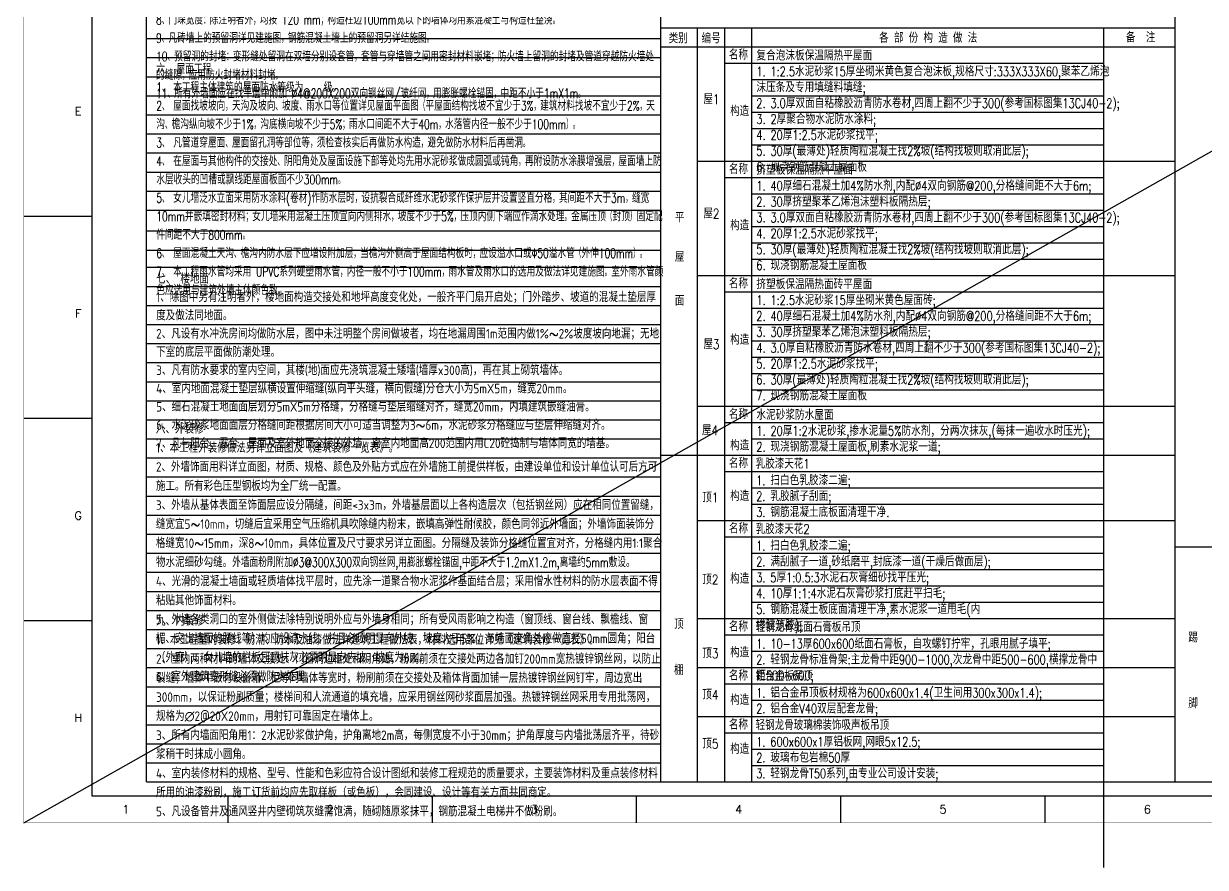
# Model space of a CAD drawing. Header units: millimetres. Extents: x 272502 to 382320, y 153465 to 264763.
# Drawn here: x 277290 to 320675, y 203707 to 234693 of the extents above; entities that cross this region are included whole.
import ezdxf
from ezdxf.enums import TextEntityAlignment as Align

# ---------------------------------------------------------------- set-up
doc = ezdxf.new("R2010")
doc.units = ezdxf.units.MM
doc.header["$LTSCALE"] = 1000
doc.layers.get('0').update_dxf_attribs({"color": 8})
for name, color, linetype in [('-人员定位', 6, 'Continuous'), ('55', 8, 'Continuous'), ('PUB_TEXT', 8, 'Continuous'), ('工程做法表', 8, 'Continuous')]:
    doc.layers.add(name, color=color, linetype=linetype)
doc.styles.add('BIGFONT', font='geditxt.shx', dxfattribs={"bigfont": 'hztxt.shx'})
doc.styles.add('HZ', font='geditxt.shx', dxfattribs={"width": 0.75, "bigfont": 'hzfs_1.shx'})
doc.styles.get("Standard").update_dxf_attribs({"font": 'txt', "bigfont": 'gbcbig.shx'})

# ---------------------------------------------------------------- blocks, each defined once
blk = doc.blocks.new('GEDI_WK_A11')
at = {"color": 3}
for p, q in [((25, 222.75), (0, 222.75)), ((25, 148.5), (0, 148.5)), ((25, 74.25), (0, 74.25)), ((75, 0), (75, 10)), ((150, 0), (150, 10)), ((225, 0), (225, 10)), ((300, 0), (300, 10)), ((375, 0), (375, 10))]:
    blk.add_line(p, q, dxfattribs=at)
blk.add_lwpolyline([(0, 0, 0.1, 0.1, 0), (1050, 0, 0.1, 0.1, 0), (1050, 594, 0.1, 0.1, 0), (0, 594, 0.1, 0.1, 0)], format="xyseb", close=True, dxfattribs=at)
blk.add_lwpolyline([(25, 10), (1040, 10), (1040, 584), (25, 584)], close=True, dxfattribs=at)
for s, p in [('E', (20, 259.88)), ('F', (20, 185.62)), ('G', (20, 111.38)), ('H', (20, 37.12))]:
    blk.add_text(s, height=3, dxfattribs=at).set_placement(p, align=Align.CENTER)
for s, p in [('1', (37.5, 5)), ('2', (112.5, 5)), ('3', (187.5, 5)), ('4', (262.5, 5)), ('5', (337.5, 5)), ('6', (412.5, 5))]:
    blk.add_text(s, height=3, dxfattribs=at).set_placement(p, align=Align.MIDDLE)

msp = doc.modelspace()

# ---------------------------------------------------------------- linework, layer by layer
at = {"layer": '-人员定位'}
msp.add_line((277294.7, 205337.7), (382294.7, 264737.7), dxfattribs=at)
at = {"layer": '55', "const_width": 12.8}
for points in [[(286548.9, 232429.7), (286617.2, 232429.7)], [(286548.9, 232188.2), (286617.2, 232188.2)], [(286582.1, 232429.7), (286582.1, 232188.2)], [(286643.6, 232429.7), (286712, 232429.7)], [(286643.6, 232188.2), (286712, 232188.2)], [(286676.9, 232429.7), (286676.9, 232188.2)]]:
    msp.add_lwpolyline(points, dxfattribs=at)
at = {"layer": '工程做法表', "const_width": 50}
for points in [[(281794.7, 262143.1), (335723.3, 262143.1), (335723.3, 206843.1), (319560.3, 206843.1)], [(281794.7, 262143.1), (335723.3, 262143.1), (335723.3, 206843.1), (319560.3, 206843.1)], [(281799, 262143.1), (281799, 206843.1)], [(300679.6, 262143.1), (300679.6, 206843.1)], [(319560.3, 262143.1), (319560.3, 206843.1)], [(281794.7, 206843.1), (319560.3, 206843.1)]]:
    msp.add_lwpolyline(points, dxfattribs=at)
at = {"layer": '工程做法表'}
for points in [[(300679.6, 234543.1), (319560.3, 234543.1)], [(302017.5, 234543.1), (302017.5, 206843.1)], [(303017.5, 234543.1), (303017.5, 206843.1)], [(304017.5, 234543.1), (304017.5, 206843.1)], [(316932.9, 234543.1), (316932.9, 203706.7)], [(281794.7, 234143.1), (300679.6, 234143.1)], [(281794.7, 233443.1), (300679.6, 233443.1)], [(300679.6, 233843.1), (319560.3, 233843.1)], [(303017.5, 233243.1), (316932.9, 233243.1)], [(281794.7, 232743.1), (300679.6, 232743.1)], [(304017.5, 232643.1), (316932.9, 232643.1)], [(281794.7, 232043.1), (300679.6, 232043.1)], [(304017.5, 232043.1), (316932.9, 232043.1)], [(281794.7, 231343.1), (300679.6, 231343.1)], [(304017.5, 231443.1), (316932.9, 231443.1)], [(304017.5, 230843.1), (316932.9, 230843.1)], [(281794.7, 230643.1), (300679.6, 230643.1)], [(281794.7, 230643.1), (300679.6, 230643.1)], [(281794.7, 229943.1), (300679.6, 229943.1)], [(304017.5, 230243.1), (316932.9, 230243.1)], [(302017.5, 229643.1), (319560.3, 229643.1)], [(281794.7, 229243.1), (300679.6, 229243.1)], [(303017.5, 229043.1), (316932.9, 229043.1)], [(281794.7, 228543.1), (300679.6, 228543.1)], [(304017.5, 228443.1), (316932.9, 228443.1)], [(281794.7, 227843.1), (300679.6, 227843.1)], [(304017.5, 227843.1), (316932.9, 227843.1)], [(281794.7, 227078.3), (300679.6, 227078.3)], [(304017.5, 227243.1), (316932.9, 227243.1)], [(304017.5, 226643.1), (316932.9, 226643.1)], [(281794.7, 226378.3), (300679.6, 226378.3)], [(304017.5, 226043.1), (316932.9, 226043.1)], [(281794.7, 225743.1), (300679.6, 225743.1)], [(302017.5, 225443.1), (319560.3, 225443.1)], [(281794.7, 225043.1), (300679.6, 225043.1)], [(303017.5, 224843.1), (316932.9, 224843.1)], [(281794.7, 224343.1), (300679.6, 224343.1)], [(304017.5, 224243.1), (316932.9, 224243.1)], [(281794.7, 223643.1), (300679.6, 223643.1)], [(304017.5, 223643.1), (316932.9, 223643.1)], [(304017.5, 223043.1), (316932.9, 223043.1)], [(281794.7, 222943.1), (300679.6, 222943.1)], [(281794.7, 222243.1), (300679.6, 222243.1)], [(304017.5, 222443.1), (316932.9, 222443.1)], [(304017.5, 221843.1), (316932.9, 221843.1)], [(281794.7, 221543.1), (300679.6, 221543.1)], [(281794.7, 220843.1), (300679.6, 220843.1)], [(304017.5, 221243.1), (316932.9, 221243.1)], [(302017.5, 220643.1), (319560.3, 220643.1)], [(281794.7, 220143.1), (300679.6, 220143.1)], [(303017.5, 220043.1), (316932.9, 220043.1)], [(281794.7, 219443.1), (300679.6, 219443.1)], [(304017.5, 219443.1), (316932.9, 219443.1)], [(281794.7, 218743.1), (300679.6, 218743.1)], [(300679.6, 218843.1), (319560.3, 218843.1)], [(302017.5, 218843.1), (319560.3, 218843.1)], [(303017.5, 218243.1), (316932.9, 218243.1)], [(281794.7, 218043.1), (300679.6, 218043.1)], [(304017.5, 217643.1), (316932.9, 217643.1)], [(281794.7, 217343.1), (300679.6, 217343.1)], [(304017.5, 217043.1), (316932.9, 217043.1)], [(281794.7, 216643.1), (300679.6, 216643.1)], [(302017.5, 216443.1), (319560.3, 216443.1)], [(281794.7, 215943.1), (300679.6, 215943.1)], [(303017.5, 215843.1), (316932.9, 215843.1)], [(281794.7, 215243.1), (300679.6, 215243.1)], [(304017.5, 215243.1), (316932.9, 215243.1)], [(319560.3, 215479.4), (335723.3, 215479.4)], [(281794.7, 214543.1), (300679.6, 214543.1)], [(304017.5, 214643.1), (316932.9, 214643.1)], [(304017.5, 214043.1), (316932.9, 214043.1)], [(281794.7, 213843.1), (300679.6, 213843.1)], [(281794.7, 213143.1), (300679.6, 213143.1)], [(304017.5, 213443.1), (316932.9, 213443.1)], [(302017.5, 212843.1), (319560.3, 212843.1)], [(281790.4, 212443.1), (300679.6, 212443.1)], [(303017.5, 212243.1), (316932.9, 212243.1)], [(281794.7, 211743.1), (300679.6, 211743.1)], [(304017.5, 211643.1), (316932.9, 211643.1)], [(281794.7, 211043.1), (300679.6, 211043.1)], [(302017.5, 211043.1), (319560.3, 211043.1)], [(303017.5, 210443.1), (316932.9, 210443.1)], [(304017.5, 210443.1), (316932.9, 210443.1)], [(281794.7, 210343.1), (300679.6, 210343.1)], [(281794.7, 210343.1), (300679.6, 210343.1)], [(281794.7, 209643.1), (300679.6, 209643.1)], [(281794.7, 209643.1), (300679.6, 209643.1)], [(304017.5, 209843.1), (316932.9, 209843.1)], [(304017.5, 209843.1), (316932.9, 209843.1)], [(302017.5, 209243.1), (319560.3, 209243.1)], [(281794.7, 208943.1), (300679.6, 208943.1)], [(303017.5, 208643.1), (316932.9, 208643.1)], [(304017.5, 208643.1), (316932.9, 208643.1)], [(281794.7, 208243.1), (300679.6, 208243.1)], [(304017.5, 208043.1), (316932.9, 208043.1)], [(281794.7, 207543.1), (300679.6, 207543.1)], [(304017.5, 207443.1), (316932.9, 207443.1)], [(304017.5, 207443.1), (316932.9, 207443.1)], [(302017.5, 206843.1), (319560.3, 206843.1)]]:
    msp.add_lwpolyline(points, dxfattribs=at)

# ---------------------------------------------------------------- block references
at = {"xscale": 100, "yscale": 100, "zscale": 100}
msp.add_blockref('GEDI_WK_A11', (277294.7, 205337.7), dxfattribs=at)

# ---------------------------------------------------------------- texts
at = {"layer": 'PUB_TEXT', "linetype": 'Continuous', "style": 'BIGFONT', "width": 0.8}
for s, p in [('类别', (301320.9, 233972.2)), ('编号', (302529.2, 233972.2)), ('备  注', (318298.3, 234003)), ('名称', (303533.7, 233372.2)), ('屋1', (302543.5, 231740.9)), ('名称', (303533.7, 229172.2)), ('屋2', (302543.5, 227540.9)), ('平', (301372.4, 227393.2)), ('屋', (301372.4, 225953.9)), ('名称', (303533.7, 224972.2)), ('面', (301372.4, 224336.1)), ('屋3', (302543.5, 222740.9)), ('名称', (303533.7, 220172.2)), ('屋4', (302488.3, 219581.6)), ('名称', (303533.7, 218372.2)), ('顶1', (302503.1, 217113.4)), ('名称', (303533.7, 215972.2)), ('顶2', (302503.1, 214101.4)), ('顶', (301344.9, 212461.7)), ('名称', (303533.7, 212372.2)), ('踢', (320225.6, 211968.5)), ('顶3', (302503.1, 211389.4)), ('棚', (301344.9, 210773.1)), ('名称', (303533.7, 210572.2)), ('顶4', (302503.1, 209870)), ('脚', (320225.6, 209556.1)), ('名称', (303533.7, 208772.2)), ('顶5', (302503.1, 208070))]:
    msp.add_text(s, height=350, dxfattribs=at).set_placement(p, align=Align.CENTER)
for s, p in [('各 部 份 构 造 做 法', (308697.4, 233991.4)), ('构造', (303230.1, 231305.8)), ('构造', (303230.1, 227105.8)), ('构造', (303230.1, 222905.8)), ('构造', (303230.1, 219025.3)), ('乳胶漆天花1', (304164.6, 218353)), ('构造', (303230.1, 217167.2)), ('乳胶漆天花2', (304164.6, 215953)), ('构造', (303230.1, 214133.4)), ('轻钢龙骨纸面石膏板吊顶', (304164.6, 212353)), ('构造', (303230.1, 211421.5)), ('铝合金板吊顶', (304164.6, 210553)), ('构造', (303230.1, 209678.2)), ('轻钢龙骨玻璃棉装饰吸声板吊顶', (304164.6, 208753)), ('构造', (303230.1, 207878.2))]:
    msp.add_text(s, height=350, dxfattribs=at).set_placement(p)
at = {"layer": 'PUB_TEXT', "linetype": 'Continuous', "char_height": 350, "attachment_point": 1}
for s, insert, width, line_spacing_factor, style in [('{\\W0.7;五\\Fgbenor,gbcbig|c134;、\\Fgeditxt,dxt|c134;墙体工程\\P1\\Fgbenor,gbcbig|c134;、\\Fgeditxt,dxt|c134;本工程基础墙\\Fgbenor,gbcbig|c134;、\\Fgeditxt,dxt|c134;内外承重墙所用砌体与砂浆材料\\Fgbenor,gbcbig|c134;、\\Fgeditxt,dxt|c134;强度标号详结施\\Fgbenor,gbcbig|c134;；\\Fgeditxt,dxt|c134;非承重墙与其他墙\\Fgbenor,gbcbig|c134;、\\Fgeditxt,dxt|c134;柱或楼地面连接以及门窗过梁构造应符合有关墙体标准图集构造的规定\\Fgbenor,gbcbig|c134;。\\Fgeditxt,dxt|c134;\\P2\\Fgbenor,gbcbig|c134;、\\Fgeditxt,dxt|c134;门窗洞口及一般孔洞过梁及墙体抗震构造措施详见本图册建筑工程做法表\\Fgbenor,gbcbig|c134;。\\Fgeditxt,dxt|c134;\\P3\\Fgbenor,gbcbig|c134;、\\Fgeditxt,dxt|c134;本工程选用的墙体材料\\Fgbenor,gbcbig|c134;：\\Fgeditxt,dxt|c134;\\P\\C6;蒸压加气混凝土砌块,ACB A7.5 B06,砌块主要规格尺寸为600x180(240)x250mm;蒸压灰砂砖砌块,强度等级MU10,砌块主要规格尺寸为240x115x53mm\\Fgbenor,gbcbig|c134;。\\Fgeditxt,dxt|c134;\\C256;墙体的砌筑方法及施工措施应严格按国标<砌体工程施工质量验收规范>(GB50203-2011)和广东省标<非承重混凝土小型砌块砌体工程技术规程>(DBJ/T15-18-97)执行\\Fgbenor,gbcbig|c134;。\\Fgeditxt,dxt|c134;\\P4\\Fgbenor,gbcbig|c134;、\\Fgeditxt,dxt|c134;墙体砌筑用砂浆在防潮层以上用M5混合砂浆\\Fgbenor,gbcbig|c134;；\\Fgeditxt,dxt|c134;防潮层以下用M10水泥砂浆\\Fgbenor,gbcbig|c134;；\\Fgeditxt,dxt|c134;顶层砌筑砂浆强度M7.5\\Fgbenor,gbcbig|c134;。\\Fgeditxt,dxt|c134;灰砂砖\\Fgbenor,gbcbig|c134;、\\Fgeditxt,dxt|c134;加气混凝土砌块宜采用保水性强的砂浆砌筑或专用砂浆砌筑\\Fgbenor,gbcbig|c134;。\\Fgeditxt,dxt|c134;\\P5\\Fgbenor,gbcbig|c134;、\\Fgeditxt,dxt|c134;构造柱及圈梁\\Fgbenor,gbcbig|c134;：\\Fgeditxt,dxt|c134;做法详见本图册\\Fgbenor,gbcbig|c134;《\\Fgeditxt,dxt|c134;建筑工程做法表\\Fgbenor,gbcbig|c134;》。\\Fgeditxt,dxt|c134;\\P6\\Fgbenor,gbcbig|c134;、\\Fgeditxt,dxt|c134;防潮层\\Fgbenor,gbcbig|c134;：\\Fgeditxt,dxt|c134;砖墙或砌体墙身防潮层一般设于室内地面标高以下0.06m处\\Fgbenor,gbcbig|c134;；\\Fgeditxt,dxt|c134;当两相邻房间之间室内地面有高差时\\Fgbenor,gbcbig|c134;，\\Fgeditxt,dxt|c134;应在墙身内设置高低两道水平防潮层\\Fgbenor,gbcbig|c134;，\\Fgeditxt,dxt|c134;并在靠土壤一层设置垂直防潮层\\Fgbenor,gbcbig|c134;。\\Fgeditxt,dxt|c134;防潮层做法为20厚1:2.5水泥砂浆\\Fgbenor,gbcbig|c134;（\\Fgeditxt,dxt|c134;掺3%~5%防水剂\\Fgbenor,gbcbig|c134;）。\\Fgeditxt,dxt|c134;\\P7\\Fgbenor,gbcbig|c134;、\\Fgeditxt,dxt|c134;墙体定位\\Fgbenor,gbcbig|c134;：\\Fgeditxt,dxt|c134;除注明者外\\Fgbenor,gbcbig|c134;，\\Fgeditxt,dxt|c134;均按建筑轴线位于墙厚正中或柱中定位\\Fgbenor,gbcbig|c134;，\\Fgeditxt,dxt|c134;或墙与相邻柱面平齐\\Fgbenor,gbcbig|c134;。\\Fgeditxt,dxt|c134;\\P8\\Fgbenor,gbcbig|c134;、\\Fgeditxt,dxt|c134;门垛宽度\\Fgbenor,gbcbig|c134;：\\Fgeditxt,dxt|c134;除注明者外\\Fgbenor,gbcbig|c134;，\\Fgeditxt,dxt|c134;均按 \\Fgeditxt,dxt|c0;\\C6;120\\Fgeditxt,dxt|c134; \\C256;mm\\Fgbenor,gbcbig|c134;；\\Fgeditxt,dxt|c134;构造柱边100mm宽以下的墙体均用素混凝土与构造柱整浇\\Fgbenor,gbcbig|c134;。\\Fgeditxt,dxt|c134;\\P9\\Fgbenor,gbcbig|c134;、\\Fgeditxt,dxt|c134;凡砖墙上的预留洞详见建施图\\Fgbenor,gbcbig|c134;，\\Fgeditxt,dxt|c134;钢筋混凝土墙上的预留洞另详结施图\\Fgbenor,gbcbig|c134;。\\Fgeditxt,dxt|c134;\\P10\\Fgbenor,gbcbig|c134;、\\Fgeditxt,dxt|c134;预留洞的封堵\\Fgbenor,gbcbig|c134;：\\Fgeditxt,dxt|c134;变形缝处留洞在双墙分别设套管\\Fgbenor,gbcbig|c134;，\\Fgeditxt,dxt|c134;套管与穿墙管之间用密封材料嵌堵\\Fgbenor,gbcbig|c134;；\\Fgeditxt,dxt|c134;防火墙上留洞的封堵及管道穿越防火墙处的缝隙\\Fgbenor,gbcbig|c134;，\\Fgeditxt,dxt|c134;应用防火封堵材料封堵\\Fgbenor,gbcbig|c134;。\\Fgeditxt,dxt|c134;\\P11\\Fgbenor,gbcbig|c134;、\\Fgeditxt,dxt|c134;所有外墙面应在找平层中附加 ∅4@200X200双向钢丝网/玻纤网\\Fgbenor,gbcbig|c134;，\\Fgeditxt,dxt|c134;用膨胀螺栓锚固\\Fgbenor,gbcbig|c134;，\\Fgeditxt,dxt|c134;中距不小于1mX1m\\Fgbenor,gbcbig|c134;。}', (282150.9, 244487.6), 18528.702, 1.16, 'BIGFONT'), ('{\\W0.7;六\\Fgbenor,gbcbig|c134;、\\Fgeditxt,dxt|c134; 屋面工程\\P1\\Fgbenor,gbcbig|c134;、\\Fgeditxt,dxt|c134; 本工程主体建筑的屋面防水等级为 \\Fgbenor,gbcbig|c134;\\C6;   \\Fgeditxt,dxt|c134;\\C256; 级\\Fgbenor,gbcbig|c134;。\\Fgeditxt,dxt|c134;\\P2\\Fgbenor,gbcbig|c134;、\\Fgeditxt,dxt|c134; 屋面找坡坡向\\Fgbenor,gbcbig|c134;，\\Fgeditxt,dxt|c134;天沟及坡向\\Fgbenor,gbcbig|c134;、\\Fgeditxt,dxt|c134;坡度\\Fgbenor,gbcbig|c134;、\\Fgeditxt,dxt|c134;雨水口等位置详见屋面平面图\\Fgbenor,gbcbig|c134;（\\Fgeditxt,dxt|c134;平屋面结构找坡不宜少于3%\\Fgbenor,gbcbig|c134;，\\Fgeditxt,dxt|c134;建筑材料找坡不宜少于2%\\Fgbenor,gbcbig|c134;，\\Fgeditxt,dxt|c134;天沟\\Fgbenor,gbcbig|c134;、\\Fgeditxt,dxt|c134;檐沟纵向坡不少于1%\\Fgbenor,gbcbig|c134;，\\Fgeditxt,dxt|c134;沟底横向坡不少于5%\\Fgbenor,gbcbig|c134;；\\Fgeditxt,dxt|c134;雨水口间距不大于40m\\Fgbenor,gbcbig|c134;，\\Fgeditxt,dxt|c134;水落管内径一般不少于100mm\\Fgbenor,gbcbig|c134;）。\\Fgeditxt,dxt|c134;\\P3\\Fgbenor,gbcbig|c134;、\\Fgeditxt,dxt|c134; 凡管道穿屋面\\Fgbenor,gbcbig|c134;、\\Fgeditxt,dxt|c134;屋面留孔洞等部位等\\Fgbenor,gbcbig|c134;，\\Fgeditxt,dxt|c134;须检查核实后再做防水构造\\Fgbenor,gbcbig|c134;，\\Fgeditxt,dxt|c134;避免做防水材料后再凿洞\\Fgbenor,gbcbig|c134;。\\Fgeditxt,dxt|c134;\\P4\\Fgbenor,gbcbig|c134;、\\Fgeditxt,dxt|c134; 在屋面与其他构件的交接处\\Fgbenor,gbcbig|c134;、\\Fgeditxt,dxt|c134;阴阳角处及屋面设施下部等处均先用水泥砂浆做成圆弧或钝角\\Fgbenor,gbcbig|c134;，\\Fgeditxt,dxt|c134;再附设防水涂膜增强层\\Fgbenor,gbcbig|c134;，\\Fgeditxt,dxt|c134;屋面墙上防水层收头的凹槽或飘线距屋面板面不少300mm\\Fgbenor,gbcbig|c134;。\\Fgeditxt,dxt|c134;\\P5\\Fgbenor,gbcbig|c134;、\\Fgeditxt,dxt|c134; 女儿墙泛水立面采用防水涂料(卷材)作防水层时\\Fgbenor,gbcbig|c134;，\\Fgeditxt,dxt|c134;设抗裂合成纤维水泥砂浆作保护层并设置竖直分格\\Fgbenor,gbcbig|c134;，\\Fgeditxt,dxt|c134;其间距不大于3m\\Fgbenor,gbcbig|c134;，\\Fgeditxt,dxt|c134;缝宽10mm并嵌填密封材料\\Fgbenor,gbcbig|c134;；\\Fgeditxt,dxt|c134;女儿墙采用混凝土压顶宜向内侧排水\\Fgbenor,gbcbig|c134;，\\Fgeditxt,dxt|c134;坡度不少于5%\\Fgbenor,gbcbig|c134;，\\Fgeditxt,dxt|c134;压顶内侧下端应作滴水处理\\Fgbenor,gbcbig|c134;。\\Fgeditxt,dxt|c134;金属压顶\\Fgbenor,gbcbig|c134;（\\Fgeditxt,dxt|c134;封顶\\Fgbenor,gbcbig|c134;）\\Fgeditxt,dxt|c134;固定配件间距不大于800mm\\Fgbenor,gbcbig|c134;。\\Fgeditxt,dxt|c134; \\P6\\Fgbenor,gbcbig|c134;、\\Fgeditxt,dxt|c134; 屋面混凝土天沟\\Fgbenor,gbcbig|c134;、\\Fgeditxt,dxt|c134;檐沟内防水层下应增设附加层\\Fgbenor,gbcbig|c134;，\\Fgeditxt,dxt|c134;当檐沟外侧高于屋面结构板时\\Fgbenor,gbcbig|c134;，\\Fgeditxt,dxt|c134;应设溢水口或Φ50溢水管\\Fgbenor,gbcbig|c134;（\\Fgeditxt,dxt|c134;外伸100mm\\Fgbenor,gbcbig|c134;）。\\Fgeditxt,dxt|c134;\\P7\\Fgbenor,gbcbig|c134;、\\Fgeditxt,dxt|c134; 本工程雨水管均采用 \\C6;UPVC系列硬塑雨水管\\Fgbenor,gbcbig|c134;\\C256;，\\Fgeditxt,dxt|c134;内径一般不小于100mm\\Fgbenor,gbcbig|c134;，\\Fgeditxt,dxt|c134;雨水管及雨水口的选用及做法详见建施图\\Fgbenor,gbcbig|c134;。\\Fgeditxt,dxt|c134;室外雨水管颜色应选用与建筑外墙主体颜色致\\Fgbenor,gbcbig|c134;。}', (282159.5, 233202.3), 18587.731, 1.16, 'BIGFONT'), ('{\\Fgbenor,gbcbig|c134;\\W1;七、 楼地面\\P1、除图中另有注明者外，楼地面构造交接处和地坪高度变化处，一般齐平门扇开启处；门外踏步、坡道的混凝土垫层厚度及做法同地面。\\P2、凡设有水冲洗房间均做防水层，图中未注明整个房间做坡者，均在地漏周围1m范围内做1%\\Fgeditxt,dxt|c134;~\\Fgbenor,gbcbig|c134;2%坡度坡向地漏；无地下室的底层平面做防潮处理。\\P3、凡有防水要求的室内空间，其楼(地)面应先浇筑混凝土矮墙(墙厚x300高)，再在其上砌筑墙体。\\P4、室内地面混凝土垫层纵横设置伸缩缝(纵向平头缝，横向假缝)分仓大小为5mX5m，缝宽20mm。\\P5、细石混凝土地面面层划分5mX5m分格缝，分格缝与垫层缩缝对齐，缝宽20mm，内填建筑嵌缝油膏。\\P6、水泥砂浆地面面层分格缝间距根据房间大小可适当调整为3\\Fgeditxt,dxt|c134;~\\Fgbenor,gbcbig|c134;6m，水泥砂浆分格缝应与垫层伸缩缝对齐。\\P7、凡与阳台、露台、屋面及室外地面交接的外墙，离室内地面高200范围内用C20砼捣制与墙体同宽的墙基。}', (282155.2, 225491.9), 18587.731, 1.15, 'BIGFONT'), ('{\\Fgbenor,gbcbig|c134;八、外装修\\P1、本工程外装修做法另详立面图及《建筑装修一览表》。\\P2、外墙饰面用料详立面图，材质、规格、颜色及外贴方式应在外墙施工前提供样板，由建设单位和设计单位认可后方可施工。所有彩色压型钢板均为全厂统一配置。\\P3、外墙从基体表面至饰面层应设分隔缝，间距<3x3m，外墙基层面以上各构造层次（包括钢丝网）应在相同位置留缝，缝宽宜5}~{\\Fgbenor,gbcbig|c134;10mm，切缝后宜采用空气压缩机具吹除缝内粉末，嵌填高弹性耐候胶，颜色同邻近外墙面；外墙饰面装饰分格缝宽10}~{\\Fgbenor,gbcbig|c134;15mm，深8}~{\\Fgbenor,gbcbig|c134;10mm，具体位置及尺寸要求另详立面图。分隔缝及装饰分格缝位置宜对齐，分格缝内用1:1聚合物水泥细砂勾缝。\\Fgeditxt,dxt|c134;\\W0.7;外墙面粉刷附加%%C3@300X300双向钢丝网,用膨胀螺栓锚固,中距不大于1.2mX1.2m,离墙约5mm敷设\\Fgbenor,gbcbig|c134;\\W1;。\\C1;\\P\\C256;4、光滑的混凝土墙面或轻质墙体找平层时，应先涂一道聚合物水泥浆作基面结合层；采用憎水性材料的防水层表面不得粘贴其他饰面材料。\\P5、外墙各类洞口的室外侧做法除特别说明外应与外墙身相同；所有受风雨影响之构造（窗顶线、窗台线、飘檐线、窗楣、突出墙面的腰线等）均应设滴水线，并且必须明显向外坡，坡度大于5%，与墙面交角处应做直径50mm圆角；阳台（外廊）、女儿墙的栏板压顶抹灰必须明显向内坡，坡度为6%。\\P6、室外建筑变形缝必须做防水处理。}', (282146.7, 219987.6), 18546.13, 1.2, 'BIGFONT'), ('{\\Fgbenor,gbcbig|c134;\\W1;九、内装修\\P1、本工程室内装修、防潮、防水及油漆做法详建筑工程做法表，材料选用部位详见《建筑装修一览表》。\\P2、室内两种材料的墙体交接处、门窗洞边框处和阴角处，粉刷前须在交接处两边各加钉200mm宽热镀锌钢丝网，以防止裂缝；墙体中嵌有设备箱、柜等同墙体等宽时，粉刷前须在交接处及箱体背面加铺一层热镀锌钢丝网钉牢，周边宽出300mm，以保证粉刷质量；楼梯间和人流通道的填充墙，应采用钢丝网砂浆面层加强。热镀锌钢丝网采用专用批荡网，规格为∅2@20X20mm，用射钉可靠固定在墙体上。\\P3、所有内墙面阳角用1：2水泥砂浆做护角，护角离地2m高，每侧宽度不小于30mm；护角厚度与内墙批荡层齐平，待砂浆稍干时抹成小圆角。\\P4、室内装修材料的规格、型号、性能和色彩应符合设计图纸和装修工程规范的质量要求，主要装饰材料及重点装修材料所用的油漆粉刷，施工订货前均应先取样板（或色板），会同建设、设计等有关方面共同商定。\\P5、凡设备管井及通风竖井内壁砌筑灰缝需饱满，随砌随原浆抹平，钢筋混凝土电梯井不做粉刷。}', (282150.9, 212935), 18524.434, 1.2, 'HZ')]:
    msp.add_mtext(s, dxfattribs=dict(at, insert=insert, width=width, line_spacing_factor=line_spacing_factor, style=style))
at = {"layer": 'PUB_TEXT', "linetype": 'Continuous', "char_height": 350, "attachment_point": 1, "style": 'HZ'}
for s, insert, width in [('复合泡沫板保温隔热平屋面{\\fSimSun|b0|i0|c134|p2;\\P}1. 1:2.5水泥砂浆15厚坐砌米黄色复合泡沫板,规格尺寸:333X333X60,聚苯乙烯泡沫压条及专用填缝料填缝; \\P2. 3.0厚双面自粘橡胶沥青防水卷材,四周上翻不少于300(参考国标图集13CJ40-2);     \\P3. 2厚聚合物水泥防水涂料; \\P4. 20厚1:2.5水泥砂浆找平; \\P5. 30厚(最薄处)轻质陶粒混凝土找2%坡(结构找坡则取消此层); \\P6. 现浇钢筋混凝土屋面板 ', (304190.5, 233694.2), 13198.97), ('挤塑板保温隔热平屋面{\\fSimSun|b0|i0|c134|p2;\\P}1. 40厚细石混凝土加4%防水剂,内配∅4双向钢筋@200,分格缝间距不大于6m; \\P2. 30厚挤塑聚苯乙烯泡沫塑料板隔热层;     \\P3. 3.0厚双面自粘橡胶沥青防水卷材,四周上翻不少于300(参考国标图集13CJ40-2); \\P4. 20厚1:2.5水泥砂浆找平; \\P5. 30厚(最薄处)轻质陶粒混凝土找2%坡(结构找坡则取消此层); \\P6. 现浇钢筋混凝土屋面板 ', (304190.5, 229494.2), 13198.97), ('挤塑板保温隔热面砖平屋面{\\fSimSun|b0|i0|c134|p2;\\P}1. 1:2.5水泥砂浆15厚坐砌米黄色屋面砖;\\P2. 40厚细石混凝土加4%防水剂,内配∅4双向钢筋@200,分格缝间距不大于6m; \\P3. 30厚挤塑聚苯乙烯泡沫塑料板隔热层;     \\P4. 3.0厚自粘橡胶沥青防水卷材,四周上翻不少于300(参考国标图集13CJ40-2); \\P5. 20厚1:2.5水泥砂浆找平; \\P6. 30厚(最薄处)轻质陶粒混凝土找2%坡(结构找坡则取消此层); \\P7. 现浇钢筋混凝土屋面板 ', (304190.5, 225294.2), 13198.97), ('水泥砂浆防水屋面\\P1. 20厚1:2水泥砂浆,掺水泥量5%防水剂{\\fSimSun|b0|i0|c134|p2;，}分两次抹灰,(每抹一遍收水时压光);\\P2. 现浇钢筋混凝土屋面板,刷素水泥浆一道;', (304190.5, 220494.2), 12745.052), ('1. 扫白色乳胶漆二遍;\\P2. 乳胶腻子刮面;{\\fSimSun|b0|i0|c134|p2;\\P}3. 钢筋混凝土底板面清理干净.', (304186.6, 218094.1), 8336.461), ('1. 扫白色乳胶漆二遍;\\P2. 满刮腻子一道,砂纸磨平,封底漆一道(干燥后做面层);\\P3. 5厚1:0.5:3水泥石灰膏细砂找平压光;\\P4. 10厚1:1:4水泥石灰膏砂浆打底赶平扫毛;\\P5. 钢筋混凝土板底面清理干净,素水泥浆一道甩毛(内掺建筑胶);', (304186.1, 215694.1), 8336.461), ('1. 10-13厚600x600纸面石膏板{\\fSimSun|b0|i0|c134|p2;，}自攻螺钉拧牢{\\fSimSun|b0|i0|c134|p2;，}孔眼用腻子填平;\\P2. 轻钢龙骨标准骨架:主龙骨中距900-1000,次龙骨中距500-600,横撑龙骨中距500-600;', (304186.1, 212094.1), 12746.888), ('1. 铝合金吊顶板材规格为600x600x1.4(卫生间用300x300x1.4);\\P2. 铝合金V40双层配套龙骨;', (304186.1, 210294.1), 11559.456), ('1. 600x600x1厚铝板网,网眼5x12.5;\\P2. 玻璃布包岩棉50厚\\P3. 轻钢龙骨T50系列,由专业公司设计安装;', (304186.1, 208494.1), 11559.456)]:
    msp.add_mtext(s, dxfattribs=dict(at, insert=insert, width=width))

doc.saveas('drawing.dxf')
